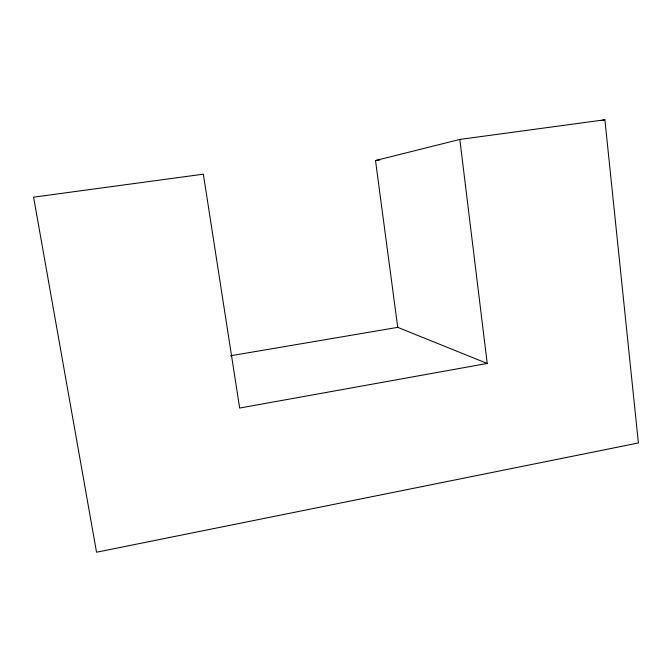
<?xml version="1.0" encoding="UTF-8"?>
<svg xmlns="http://www.w3.org/2000/svg" width="672" height="672" viewBox="0 0 672 672"><rect width="100%" height="100%" fill="white"/><g stroke="black" fill="none" stroke-linecap="round" stroke-linejoin="round"><path stroke-width="1.01" d="M487.217 363.46L397.732 327.356L375.505 160.532L459.833 139.432L604.884 119.776L638.4 442.966L96.533 552.224L33.6 197.165L203.356 174.174L239.66 408.047L487.217 363.46L459.833 139.432M600.81 120.658L604.884 119.776M230.53 355.782L397.732 327.356M375.505 160.532L379.663 159.961"/></g></svg>
